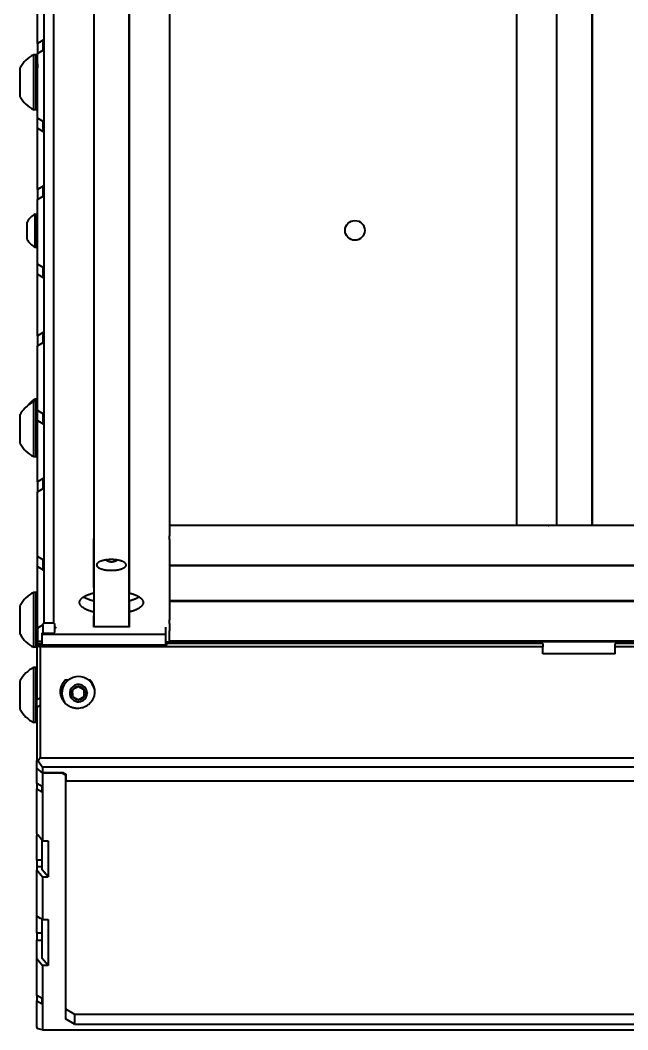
# Model space of a CAD drawing. Header units: millimetres. Extents: x 15 to 415, y 5 to 292.
# Drawn here: x 94.27 to 107.41, y 69.4 to 91.23 of the extents above; entities that cross this region are included whole.
import ezdxf

# ---------------------------------------------------------------- set-up
doc = ezdxf.new("R2010")
doc.units = ezdxf.units.MM
doc.layers.add('Geometries', color=7, linetype='Continuous')

msp = doc.modelspace()

# ---------------------------------------------------------------- linework, layer by layer
at = {"layer": 'Geometries', "linetype": 'Continuous', "lineweight": 40}
for p, q in [((95.8632, 102.3965), (95.8632, 85.3232)), ((95.8692, 78.112), (95.8692, 102.3965)), ((96.6321, 78.112), (96.6321, 102.3965)), ((96.6382, 78.841), (96.6382, 102.3965)), ((95.0007, 81.7708), (95.0007, 101.4358)), ((105.0007, 101.2898), (105.0007, 80.3021)), ((105.8632, 101.2898), (105.8632, 80.3021)), ((105.8692, 101.2898), (105.8692, 80.3021)), ((106.6321, 101.2898), (106.6321, 80.3021)), ((106.6382, 101.2898), (106.6382, 80.3021)), ((94.7848, 99.4312), (94.7848, 78.1867)), ((97.5007, 98.4682), (97.5007, 80.3013)), ((94.6473, 90.725), (94.6473, 92.0552)), ((94.7723, 90.7972), (94.6473, 90.725)), ((94.6473, 90.725), (94.6473, 90.5085)), ((94.7723, 90.755), (94.7723, 90.7972)), ((94.7723, 90.5807), (94.7723, 90.755)), ((94.7723, 90.755), (94.7723, 90.755)), ((94.6171, 90.4791), (94.5655, 90.4791)), ((94.5655, 89.2916), (94.5655, 90.4791)), ((94.6171, 90.1979), (94.6171, 90.4791)), ((94.6473, 90.5085), (94.7723, 90.5807)), ((94.6473, 90.4447), (94.6473, 90.5085)), ((94.6473, 90.2823), (94.6473, 90.4447)), ((94.2733, 89.5729), (94.2733, 90.1979)), ((94.6473, 90.1979), (94.6171, 90.1979)), ((94.6171, 89.5729), (94.6171, 90.1979)), ((94.6473, 90.2823), (94.6473, 90.1979)), ((94.6473, 90.2823), (94.6473, 90.2823)), ((94.6473, 89.5729), (94.6473, 90.1979)), ((94.6473, 89.5729), (94.6171, 89.5729)), ((94.6171, 89.2916), (94.6171, 89.5729)), ((94.6473, 89.1108), (94.6473, 89.5729)), ((94.6171, 89.2916), (94.5655, 89.2916)), ((94.7723, 89.0386), (94.6473, 89.1108)), ((94.6473, 88.8942), (94.6473, 89.1108)), ((94.6473, 87.594), (94.6473, 88.8942)), ((94.6473, 88.8942), (94.7723, 88.822)), ((94.7723, 88.822), (94.7723, 89.0386)), ((94.7723, 87.6362), (94.6473, 87.564)), ((94.6473, 87.564), (94.6473, 87.594)), ((94.6473, 87.594), (94.6473, 87.594)), ((94.6473, 87.564), (94.6473, 87.3475)), ((94.7723, 87.594), (94.7723, 87.6362)), ((94.7723, 87.4991), (94.7723, 87.594)), ((94.7723, 87.594), (94.7723, 87.594)), ((94.6473, 87.3475), (94.7723, 87.4197)), ((94.6473, 87.1213), (94.6473, 87.3475)), ((94.7723, 87.4197), (94.7723, 87.4991)), ((94.6473, 86.8635), (94.6473, 87.1213)), ((94.6473, 87.1213), (94.6473, 87.1213)), ((94.5978, 86.3198), (94.5978, 87.0323)), ((94.5978, 87.0323), (94.6287, 87.0323)), ((94.6287, 86.8635), (94.6287, 87.0323)), ((94.4225, 86.4885), (94.4225, 86.8635)), ((94.6287, 86.8635), (94.6473, 86.8635)), ((94.6287, 86.4885), (94.6287, 86.8635)), ((94.6473, 86.6828), (94.6473, 86.8635)), ((94.6473, 86.5676), (94.6473, 86.6828)), ((94.6287, 86.4885), (94.6473, 86.4885)), ((94.6287, 86.3198), (94.6287, 86.4885)), ((94.6473, 86.4885), (94.6473, 86.5676)), ((94.6473, 85.9498), (94.6473, 86.4885)), ((94.5978, 86.3198), (94.6287, 86.3198)), ((94.7723, 85.8776), (94.6473, 85.9498)), ((94.6473, 85.7332), (94.6473, 85.9498)), ((94.7723, 85.661), (94.7723, 85.8776)), ((94.6473, 84.8766), (94.6473, 85.7332)), ((94.6473, 85.7332), (94.7723, 85.661)), ((95.8632, 85.3232), (95.8632, 84.9134)), ((94.6473, 84.403), (94.6473, 84.8766)), ((94.6473, 84.8766), (94.6473, 84.8766)), ((95.8632, 84.9134), (95.8632, 80.0165)), ((94.7723, 84.4752), (94.6473, 84.403)), ((94.6473, 84.403), (94.6473, 84.1865)), ((94.7723, 84.2587), (94.7723, 84.4752)), ((94.6473, 84.1865), (94.7723, 84.2587)), ((94.6473, 83.4033), (94.6473, 84.1865)), ((94.6473, 83.4031), (94.6473, 83.4033)), ((94.6473, 82.8635), (94.6473, 83.4031)), ((94.5978, 82.9791), (94.5655, 82.9791)), ((94.5655, 81.7916), (94.5655, 82.9791)), ((94.6287, 83.0323), (94.5978, 83.0323)), ((94.5978, 82.9791), (94.5978, 83.0323)), ((94.6171, 82.9791), (94.5978, 82.9791)), ((94.6171, 82.6979), (94.6171, 82.9791)), ((94.6287, 82.8635), (94.6287, 83.0323)), ((94.6473, 82.8635), (94.6287, 82.8635)), ((94.6287, 82.6979), (94.6287, 82.8635)), ((94.6473, 82.7888), (94.6473, 82.8635)), ((94.7723, 82.7166), (94.6473, 82.7888)), ((94.6473, 82.6979), (94.6473, 82.7888)), ((94.2733, 82.0729), (94.2733, 82.6979)), ((94.6287, 82.6979), (94.6171, 82.6979)), ((94.6171, 82.0729), (94.6171, 82.6979)), ((94.6473, 82.6979), (94.6287, 82.6979)), ((94.6473, 82.5722), (94.6473, 82.6979)), ((94.6473, 82.0729), (94.6473, 82.5722)), ((94.6473, 82.5722), (94.7723, 82.5)), ((94.7723, 82.5), (94.7723, 82.7166)), ((94.6171, 82.0729), (94.6473, 82.0729)), ((94.6171, 81.7916), (94.6171, 82.0729)), ((94.6473, 81.4345), (94.6473, 82.0729)), ((94.5655, 81.7916), (94.6171, 81.7916)), ((95.0006, 81.7708), (95.0007, 81.7708)), ((95.0007, 81.4569), (95.0007, 81.7708)), ((94.6473, 81.4344), (94.6473, 81.4345)), ((94.6473, 81.272), (94.6473, 81.4344)), ((94.6473, 81.4344), (94.6473, 81.4344)), ((95.0007, 81.4569), (95.0006, 81.4569)), ((95.0007, 81.1748), (95.0007, 81.4569)), ((94.7723, 81.3142), (94.6473, 81.242)), ((94.6473, 81.242), (94.6473, 81.272)), ((94.6473, 81.272), (94.6473, 81.272)), ((94.6473, 81.272), (94.6473, 81.272)), ((94.6473, 81.272), (94.6473, 81.272)), ((94.6473, 81.242), (94.6473, 81.0255)), ((94.7723, 81.2735), (94.7723, 81.3142)), ((94.7723, 81.2735), (94.7723, 81.272)), ((94.7723, 81.0977), (94.7723, 81.272)), ((94.7723, 81.272), (94.7723, 81.272)), ((94.7723, 81.272), (94.7723, 81.272)), ((94.6473, 81.0255), (94.7723, 81.0977)), ((94.6473, 80.9617), (94.6473, 81.0255)), ((95.0006, 81.1748), (95.0007, 81.1748)), ((95.0007, 78.1867), (95.0007, 81.1748)), ((94.6473, 79.6278), (94.6473, 80.9617)), ((94.6473, 80.9617), (94.6473, 80.9617)), ((105.6828, 80.3013), (97.5007, 80.3013)), ((97.5007, 80.3013), (97.5007, 80.0763)), ((105.8632, 80.3021), (105.0007, 80.3021)), ((105.6828, 80.3013), (105.6994, 80.3013)), ((105.7927, 80.3013), (105.6828, 80.3013)), ((106.8019, 80.3013), (105.6994, 80.3013)), ((105.806, 80.3013), (105.7927, 80.3013)), ((105.8139, 80.3013), (105.806, 80.3013)), ((105.8498, 80.3013), (105.8139, 80.3013)), ((105.8629, 80.3013), (105.8498, 80.3013)), ((105.8745, 80.3013), (105.8629, 80.3013)), ((105.8692, 80.3021), (105.8632, 80.3021)), ((106.6321, 80.3021), (105.8692, 80.3021)), ((105.8814, 80.3013), (105.8745, 80.3013)), ((105.9051, 80.3013), (105.8814, 80.3013)), ((105.9799, 80.3013), (105.9051, 80.3013)), ((106.0056, 80.3013), (105.9799, 80.3013)), ((106.0852, 80.3013), (106.0056, 80.3013)), ((106.195, 80.3013), (106.0852, 80.3013)), ((106.2786, 80.3013), (106.195, 80.3013)), ((106.4161, 80.3013), (106.2786, 80.3013)), ((106.5469, 80.3013), (106.4161, 80.3013)), ((106.6269, 80.3013), (106.5469, 80.3013)), ((106.6385, 80.3013), (106.6269, 80.3013)), ((106.6382, 80.3021), (106.6321, 80.3021)), ((107.5007, 80.3021), (106.6382, 80.3021)), ((106.6486, 80.3013), (106.6385, 80.3013)), ((106.6513, 80.3013), (106.6486, 80.3013)), ((106.7086, 80.3013), (106.6513, 80.3013)), ((106.7291, 80.3013), (106.7086, 80.3013)), ((106.743, 80.3013), (106.7291, 80.3013)), ((106.7674, 80.3013), (106.743, 80.3013)), ((106.8186, 80.3013), (106.7674, 80.3013)), ((106.8186, 80.3013), (106.8019, 80.3013)), ((128.1828, 80.3013), (106.8186, 80.3013)), ((95.8632, 78.957), (95.8632, 80.0165)), ((97.5007, 79.9985), (97.5007, 80.0763)), ((97.5007, 79.9985), (97.5007, 79.8386)), ((97.5007, 79.8386), (97.5007, 79.4388)), ((94.7723, 79.5556), (94.6473, 79.6278)), ((94.6473, 79.4112), (94.6473, 79.6278)), ((94.7723, 79.339), (94.7723, 79.5556)), ((94.6473, 78.5729), (94.6473, 79.4112)), ((94.6473, 79.4112), (94.7723, 79.339)), ((97.5007, 79.4388), (137.5007, 79.4388)), ((97.5007, 79.4388), (97.5007, 79.4327)), ((137.5007, 79.4327), (97.5007, 79.4327)), ((97.5007, 79.4327), (97.5007, 79.3638)), ((97.5007, 79.3638), (97.5007, 79.2249)), ((97.5007, 79.2249), (97.5007, 78.6698)), ((94.6171, 78.8541), (94.5655, 78.8541)), ((94.5655, 77.6666), (94.5655, 78.8541)), ((94.6171, 78.5729), (94.6171, 78.8541)), ((95.8632, 78.957), (95.8632, 78.8441)), ((95.8632, 78.667), (95.8632, 78.4276)), ((96.6382, 78.4307), (96.6382, 78.6702)), ((137.5007, 78.6698), (97.5007, 78.6698)), ((97.5007, 78.6698), (97.5007, 78.6638)), ((97.5007, 78.6638), (137.5007, 78.6638)), ((97.5007, 78.6638), (97.5007, 78.264)), ((94.2733, 77.9479), (94.2733, 78.5729)), ((94.6171, 77.9479), (94.6171, 78.5729)), ((94.6473, 78.5729), (94.6171, 78.5729)), ((94.6473, 78.081), (94.6473, 78.5729)), ((95.8632, 78.4276), (95.8632, 78.3451)), ((96.6382, 78.112), (96.6382, 78.4307)), ((94.7848, 78.1867), (94.7539, 78.1426)), ((95.0007, 78.1867), (94.7848, 78.1867)), ((95.0007, 78.1789), (95.0007, 78.1867)), ((95.0223, 78.0806), (95.0223, 78.1789)), ((95.8632, 78.112), (95.8632, 78.3451)), ((97.5007, 78.1794), (97.5007, 78.264)), ((97.5007, 78.1794), (97.5007, 78.0263)), ((94.6473, 77.9479), (94.6171, 77.9479)), ((94.6171, 77.6666), (94.6171, 77.9479)), ((94.7539, 78.1426), (94.6473, 78.081)), ((94.6473, 78.081), (94.6473, 77.9479)), ((94.6473, 77.9479), (94.6473, 77.8007)), ((94.7443, 77.9715), (94.7443, 77.9411)), ((94.7443, 77.9715), (94.7723, 77.9715)), ((97.4236, 77.9411), (94.7443, 77.9411)), ((94.7443, 77.9411), (94.7443, 77.8007)), ((94.7539, 78.1426), (94.7723, 78.1426)), ((94.7723, 77.9715), (94.7723, 78.1426)), ((94.7723, 77.9715), (95.0111, 77.9715)), ((95.0111, 77.9715), (95.0111, 77.9894)), ((95.0475, 78.1019), (95.0223, 78.0806)), ((95.0223, 77.9894), (95.0223, 78.0806)), ((95.8632, 78.1019), (95.8632, 78.112)), ((95.8671, 78.112), (95.8632, 78.112)), ((95.8692, 78.112), (95.8671, 78.112)), ((96.6321, 78.112), (95.8692, 78.112)), ((96.6382, 78.112), (96.6321, 78.112)), ((96.6382, 78.1019), (96.6382, 78.112)), ((97.4236, 77.9411), (97.4236, 78.1019)), ((97.4236, 77.7874), (97.4236, 77.9411)), ((97.5007, 77.8013), (97.5007, 78.0263)), ((94.6473, 77.7427), (94.6318, 77.7427)), ((94.6318, 77.7107), (94.6318, 77.7427)), ((94.6473, 77.8007), (94.7443, 77.8007)), ((94.6473, 77.7427), (94.6473, 77.8007)), ((94.7443, 77.7427), (94.6473, 77.7427)), ((94.7443, 77.8007), (94.7443, 77.7427)), ((94.7443, 77.7427), (94.7443, 77.7107)), ((97.4236, 77.7874), (97.5007, 77.7874)), ((97.4236, 77.7096), (97.4236, 77.7874)), ((97.4444, 77.7096), (97.4444, 77.7501)), ((105.5694, 77.7501), (97.4444, 77.7501)), ((100.5154, 77.8013), (97.5007, 77.8013)), ((97.5007, 77.8013), (97.5007, 77.7874)), ((97.5007, 77.7874), (97.6456, 77.7874)), ((97.6458, 77.7874), (97.6456, 77.7874)), ((100.5154, 77.7874), (97.6458, 77.7874)), ((100.6279, 77.8013), (100.5154, 77.8013)), ((100.5154, 77.7874), (100.5154, 77.8013)), ((100.5154, 77.7874), (100.6279, 77.7874)), ((101.9029, 77.8013), (100.6279, 77.8013)), ((100.6279, 77.8013), (100.6279, 77.7874)), ((100.6279, 77.7874), (101.9029, 77.7874)), ((102.0154, 77.8013), (101.9029, 77.8013)), ((101.9029, 77.7874), (101.9029, 77.8013)), ((101.9029, 77.7874), (102.0154, 77.7874)), ((137.5007, 77.8013), (102.0154, 77.8013)), ((102.0154, 77.8013), (102.0154, 77.7874)), ((109.8944, 77.7874), (102.0154, 77.7874)), ((105.5694, 77.7501), (105.5694, 77.6783)), ((113.1193, 77.7501), (107.1319, 77.7501)), ((107.1319, 77.6783), (107.1319, 77.7501)), ((94.6171, 77.6666), (94.5655, 77.6666)), ((94.7443, 77.7107), (94.6318, 77.7107)), ((94.6318, 77.7107), (94.6318, 77.6967)), ((97.4236, 77.7096), (94.6318, 77.7096)), ((94.6318, 77.6967), (94.6318, 77.7096)), ((94.6318, 77.6967), (94.6318, 76.9479)), ((94.6318, 77.6967), (94.7069, 77.6783)), ((94.7069, 77.6783), (94.7069, 76.565)), ((105.5694, 77.6783), (94.7069, 77.6783)), ((97.4444, 77.7096), (97.4236, 77.7096)), ((105.5694, 77.5237), (105.5694, 77.6783)), ((105.5694, 77.5233), (105.5694, 77.5237)), ((107.1319, 77.5237), (105.5694, 77.5237)), ((107.1319, 77.5233), (105.5694, 77.5233)), ((107.1319, 77.5237), (107.1319, 77.6783)), ((113.1069, 77.6783), (107.1319, 77.6783)), ((107.1319, 77.5233), (107.1319, 77.5237)), ((94.6171, 77.2291), (94.5655, 77.2291)), ((94.5655, 76.0416), (94.5655, 77.2291)), ((94.6171, 76.9479), (94.6171, 77.2291)), ((94.2733, 76.3229), (94.2733, 76.9479)), ((94.6318, 76.9479), (94.6171, 76.9479)), ((94.6171, 76.3229), (94.6171, 76.9479)), ((94.6318, 76.9479), (94.6318, 76.5274)), ((95.3094, 76.9543), (95.2446, 76.9543)), ((95.7819, 76.9543), (95.7543, 76.9543)), ((95.5319, 76.8204), (95.4069, 76.7482)), ((95.4069, 76.7482), (95.4069, 76.7126)), ((95.4069, 76.676), (95.4069, 76.7126)), ((95.4069, 76.676), (95.4069, 76.6039)), ((95.5319, 76.8204), (95.6557, 76.7489)), ((95.6569, 76.7482), (95.6557, 76.7489)), ((95.6569, 76.7482), (95.6569, 76.7471)), ((95.6569, 76.676), (95.6569, 76.7471)), ((95.6569, 76.676), (95.6569, 76.6593)), ((95.6569, 76.6039), (95.6569, 76.6593)), ((95.7192, 76.6842), (95.7194, 76.676)), ((95.7194, 76.6759), (95.7194, 76.676)), ((94.7069, 76.565), (94.6318, 76.5274)), ((94.6318, 76.3862), (94.6318, 76.5274)), ((94.6552, 76.3862), (94.7069, 76.4121)), ((94.7069, 76.565), (94.7069, 76.4121)), ((94.7069, 76.4121), (94.7069, 75.2774)), ((95.4069, 76.6039), (95.5319, 76.5317)), ((95.5264, 76.4886), (95.5319, 76.4885)), ((95.5319, 76.5317), (95.6569, 76.6039)), ((95.8614, 76.5752), (95.8632, 76.5795)), ((94.6318, 76.3229), (94.6171, 76.3229)), ((94.6171, 76.0416), (94.6171, 76.3229)), ((94.6318, 76.3795), (94.6318, 76.3862)), ((94.6318, 76.3862), (94.6552, 76.3862)), ((94.6318, 76.3795), (94.6418, 76.3795)), ((94.6318, 76.3745), (94.6318, 76.3795)), ((94.6318, 76.3745), (94.6418, 76.3795)), ((94.6318, 76.3745), (94.6318, 76.3229)), ((94.6318, 76.3229), (94.6318, 76.0598)), ((94.6418, 76.3795), (94.6552, 76.3862)), ((94.6171, 76.0416), (94.5655, 76.0416)), ((94.6318, 76.0598), (94.6318, 75.2176)), ((94.6318, 76.0598), (94.6318, 76.0598)), ((94.6318, 75.2176), (94.6592, 75.2109)), ((94.6318, 75.1026), (94.6318, 75.2176)), ((94.6318, 75.0563), (94.6318, 75.1026)), ((94.6318, 75.1026), (94.6318, 75.1026)), ((94.7069, 75.2774), (94.6592, 75.2109)), ((94.6592, 75.2109), (94.7568, 75.0749)), ((94.7069, 75.2774), (108.8552, 75.2774)), ((94.6318, 75.0484), (94.6318, 75.0563)), ((94.7568, 74.9542), (94.6318, 75.0563)), ((94.6318, 75.0484), (94.7568, 74.946)), ((94.6318, 74.9402), (94.6318, 75.0484)), ((94.6318, 74.7248), (94.6318, 74.9402)), ((94.6318, 74.9402), (94.6318, 74.9402)), ((108.939, 75.0749), (94.7568, 75.0749)), ((94.7568, 75.0749), (94.7568, 74.9542)), ((95.188, 74.9542), (94.7568, 74.9542)), ((94.7568, 74.946), (94.7568, 73.4817)), ((95.188, 74.946), (94.7568, 74.946)), ((95.188, 74.946), (95.188, 74.9542)), ((95.2069, 74.9542), (95.188, 74.9542)), ((95.188, 74.946), (95.2505, 74.9102)), ((95.2069, 74.9542), (95.2505, 74.9291)), ((95.2505, 74.9291), (95.2505, 74.9102)), ((95.2505, 74.9291), (95.2694, 74.9183)), ((95.2505, 74.9102), (95.2505, 69.848)), ((95.2694, 74.7745), (95.2694, 74.9183)), ((94.7505, 74.6592), (94.6318, 74.7248)), ((94.6318, 74.7248), (94.6318, 74.6085)), ((109.241, 74.7745), (95.2694, 74.7745)), ((94.6318, 73.6343), (94.6318, 74.6085)), ((94.6318, 74.6085), (94.7505, 74.5429)), ((94.7505, 74.5429), (94.7505, 74.6592)), ((94.6589, 73.6013), (94.6318, 73.6343)), ((94.6318, 73.6343), (94.6318, 73.6013)), ((94.6318, 73.6013), (94.6589, 73.6013)), ((94.6318, 73.0604), (94.6318, 73.6013)), ((94.7505, 73.4894), (94.6589, 73.6013)), ((94.7568, 73.4817), (94.7505, 73.4894)), ((94.7505, 73.0604), (94.7505, 73.4894)), ((94.7568, 73.4817), (94.8755, 73.4817)), ((94.8755, 73.4817), (94.8755, 72.7052)), ((94.7505, 73.0604), (94.6318, 73.0604)), ((94.6318, 73.0604), (94.6318, 72.9248)), ((94.6318, 72.9248), (94.7505, 72.9248)), ((94.6318, 72.9248), (94.6318, 72.9248)), ((94.6318, 72.9248), (94.6318, 72.8578)), ((94.7505, 72.9248), (94.7505, 73.0604)), ((94.7505, 72.8578), (94.7505, 72.9248)), ((94.6318, 72.8578), (94.7568, 72.7052)), ((94.6318, 71.9676), (94.6318, 72.8578)), ((94.8755, 72.7052), (94.7505, 72.8578)), ((94.7568, 72.7052), (94.7568, 71.7824)), ((94.7568, 72.7052), (94.8755, 72.7052)), ((94.6318, 71.8515), (94.6318, 71.9676)), ((94.6318, 71.9676), (94.6318, 71.9676)), ((94.7156, 71.8052), (94.6318, 71.8515)), ((94.6318, 71.4933), (94.6318, 71.8515)), ((94.7505, 71.7859), (94.7156, 71.8052)), ((94.7156, 71.8052), (94.7156, 71.8052)), ((94.7568, 71.7824), (94.7505, 71.7859)), ((94.7505, 71.4933), (94.7505, 71.7859)), ((94.7568, 71.7824), (94.8755, 71.7824)), ((94.8755, 71.7824), (94.8755, 70.7884)), ((94.6318, 71.4933), (94.7505, 71.4933)), ((94.6318, 71.4933), (94.6318, 71.3309)), ((94.7505, 71.3309), (94.7505, 71.4933)), ((94.6318, 71.3309), (94.7505, 71.3309)), ((94.6318, 70.941), (94.6318, 71.3309)), ((94.7505, 70.941), (94.7505, 71.3309)), ((94.6318, 70.1398), (94.6318, 70.941)), ((94.6318, 70.941), (94.7568, 70.7884)), ((94.8755, 70.7884), (94.7505, 70.941)), ((94.7568, 70.7884), (94.7568, 69.3956)), ((94.8755, 70.7884), (94.7568, 70.7884)), ((94.7505, 70.0744), (94.6318, 70.1398)), ((94.6318, 70.1398), (94.6318, 70.0211)), ((94.6318, 69.4561), (94.6318, 70.0211)), ((94.6318, 70.0211), (94.7505, 69.9557)), ((94.7505, 69.9557), (94.7505, 70.0744)), ((95.2505, 69.848), (95.2505, 69.6301)), ((95.2505, 69.848), (95.4487, 69.7343)), ((95.4487, 69.7343), (110.0005, 69.7343)), ((95.4487, 69.7343), (95.4487, 69.5164)), ((94.6578, 69.4199), (94.6318, 69.4561)), ((95.4487, 69.5164), (95.2505, 69.6301)), ((95.4487, 69.5164), (109.21, 69.5164)), ((94.7568, 69.3956), (94.6578, 69.4199)), ((94.7568, 69.3956), (109.3334, 69.3956))]:
    msp.add_line(p, q, dxfattribs=at)
at = {"layer": 'Geometries', "linetype": 'Continuous', "lineweight": 40, "flags": 128}
for points in [[(96.124, 79.5547), (96.1153, 79.5534), (96.1037, 79.5514), (96.0923, 79.5492), (96.081, 79.5469), (96.07, 79.5444), (96.0591, 79.5417), (96.0486, 79.5388), (96.0384, 79.5358), (96.0285, 79.5326), (96.019, 79.5293), (96.0104, 79.5261), (96.0023, 79.5227), (95.9944, 79.5193), (95.987, 79.5157), (95.98, 79.5121), (95.9734, 79.5084), (95.9675, 79.5048), (95.9621, 79.5011), (95.957, 79.4975), (95.9523, 79.4937), (95.948, 79.49), (95.9439, 79.486), (95.9402, 79.4819), (95.9369, 79.4779), (95.9341, 79.4739), (95.9317, 79.4698), (95.9297, 79.4658), (95.9279, 79.4611), (95.9266, 79.4564), (95.9259, 79.4518), (95.9256, 79.4473)], [(96.2258, 79.5631), (96.2231, 79.563), (96.2122, 79.5627), (96.2013, 79.5622), (96.1903, 79.5616), (96.1793, 79.5608), (96.1688, 79.56), (96.1583, 79.559), (96.1479, 79.5578), (96.1374, 79.5566), (96.127, 79.5551), (96.124, 79.5547)], [(96.124, 79.5547), (96.1307, 79.5506), (96.1399, 79.5455), (96.1493, 79.5408), (96.159, 79.5364), (96.1672, 79.533), (96.1755, 79.53), (96.1841, 79.5272), (96.1927, 79.5248), (96.2015, 79.5227), (96.2114, 79.5207), (96.2215, 79.5192), (96.2316, 79.5182), (96.2395, 79.5177), (96.2473, 79.5175), (96.2552, 79.5176), (96.2631, 79.518), (96.2703, 79.5185)], [(96.3723, 79.5535), (96.3617, 79.5551), (96.3507, 79.5566), (96.3396, 79.558), (96.3285, 79.5592), (96.3174, 79.5602), (96.3063, 79.5611), (96.2953, 79.5618), (96.2849, 79.5623), (96.2746, 79.5628), (96.2645, 79.5631), (96.2544, 79.5632), (96.2444, 79.5633), (96.2338, 79.5632), (96.2258, 79.5631)], [(96.2703, 79.5185), (96.2732, 79.5188), (96.2833, 79.5202), (96.2932, 79.522), (96.3033, 79.5242), (96.3132, 79.5269), (96.3229, 79.5301), (96.3321, 79.5335), (96.3412, 79.5372), (96.35, 79.5413), (96.3586, 79.5457), (96.3672, 79.5504), (96.3723, 79.5535)], [(96.5631, 79.4473), (96.563, 79.4511), (96.5624, 79.455), (96.5615, 79.459), (96.5602, 79.4629), (96.5585, 79.467), (96.5564, 79.471), (96.554, 79.4748), (96.5513, 79.4786), (96.5482, 79.4824), (96.5447, 79.4862), (96.5407, 79.49), (96.5362, 79.494), (96.5312, 79.4979), (96.5257, 79.5018), (96.5198, 79.5057), (96.5135, 79.5094), (96.5068, 79.5131), (96.5001, 79.5165), (96.493, 79.5199), (96.4856, 79.5231), (96.4778, 79.5263), (96.4698, 79.5293), (96.4602, 79.5326), (96.4504, 79.5358), (96.4401, 79.5388), (96.4296, 79.5417), (96.4188, 79.5444), (96.4077, 79.5469), (96.3965, 79.5492), (96.385, 79.5514), (96.3734, 79.5534), (96.3723, 79.5535)], [(95.9256, 79.4473), (95.9258, 79.4434), (95.9263, 79.4395), (95.9273, 79.4356), (95.9285, 79.4316), (95.9302, 79.4276), (95.9323, 79.4236), (95.9347, 79.4198), (95.9375, 79.416), (95.9406, 79.4122), (95.9441, 79.4084), (95.948, 79.4046), (95.9526, 79.4006), (95.9576, 79.3966), (95.963, 79.3927), (95.9689, 79.3889), (95.9752, 79.3851), (95.982, 79.3814), (95.9887, 79.378), (95.9958, 79.3747), (96.0032, 79.3714), (96.0109, 79.3683), (96.019, 79.3652), (96.0285, 79.3619), (96.0384, 79.3587), (96.0486, 79.3557), (96.0591, 79.3529), (96.07, 79.3502), (96.081, 79.3477), (96.0923, 79.3453), (96.1037, 79.3432), (96.1153, 79.3412), (96.127, 79.3394), (96.1381, 79.3379), (96.1491, 79.3366), (96.1602, 79.3354), (96.1713, 79.3343), (96.1824, 79.3335), (96.1935, 79.3327), (96.2038, 79.3322), (96.2141, 79.3318), (96.2243, 79.3315), (96.2344, 79.3313), (96.2345, 79.3313)], [(96.2345, 79.3313), (96.2444, 79.3313), (96.255, 79.3313), (96.2655, 79.3315)], [(96.2655, 79.3315), (96.2657, 79.3315), (96.2765, 79.3319), (96.2874, 79.3323), (96.2984, 79.3329), (96.3095, 79.3337), (96.3199, 79.3346), (96.3304, 79.3356), (96.3409, 79.3367), (96.3513, 79.338), (96.3617, 79.3394), (96.3734, 79.3412), (96.385, 79.3432), (96.3965, 79.3453), (96.4077, 79.3477), (96.4188, 79.3502), (96.4296, 79.3529), (96.4401, 79.3557), (96.4504, 79.3587), (96.4602, 79.3619), (96.4698, 79.3652), (96.4783, 79.3685), (96.4865, 79.3718), (96.4943, 79.3753), (96.5017, 79.3788), (96.5088, 79.3825), (96.5154, 79.3862), (96.5212, 79.3898), (96.5267, 79.3934), (96.5318, 79.3971), (96.5365, 79.4008), (96.5407, 79.4046), (96.5449, 79.4086), (96.5486, 79.4126), (96.5518, 79.4167), (96.5546, 79.4207), (96.557, 79.4247), (96.559, 79.4287), (96.5609, 79.4335), (96.5621, 79.4381), (96.5629, 79.4427), (96.5631, 79.4473)], [(95.6407, 78.7556), (95.6476, 78.7601), (95.6574, 78.7661), (95.6677, 78.7721), (95.6784, 78.7779), (95.6896, 78.7836), (95.7009, 78.7891), (95.7126, 78.7945), (95.7247, 78.7997), (95.7372, 78.8048), (95.7502, 78.8098), (95.7635, 78.8147), (95.7771, 78.8194), (95.7911, 78.824), (95.8053, 78.8284), (95.8194, 78.8325), (95.8338, 78.8366), (95.8484, 78.8404), (95.8632, 78.8441)], [(96.6382, 78.841), (96.6527, 78.8372), (96.667, 78.8332), (96.6811, 78.8291), (96.6949, 78.8248), (96.7086, 78.8204), (96.7217, 78.8159), (96.7345, 78.8113), (96.7471, 78.8065), (96.7593, 78.8016), (96.7715, 78.7965), (96.7833, 78.7912), (96.7947, 78.7858), (96.8057, 78.7803), (96.8164, 78.7747), (96.8264, 78.769), (96.8361, 78.7633), (96.8453, 78.7574), (96.8481, 78.7556)], [(95.5569, 78.6358), (95.5571, 78.6425), (95.5579, 78.6491), (95.5591, 78.6558), (95.5608, 78.6626), (95.5631, 78.6693), (95.5658, 78.6759), (95.569, 78.6826), (95.5727, 78.6892), (95.5769, 78.6958), (95.5817, 78.7025), (95.5871, 78.7092), (95.5929, 78.7158), (95.5993, 78.7224), (95.6062, 78.729), (95.6135, 78.7353), (95.6213, 78.7416), (95.6295, 78.7478), (95.6383, 78.7539), (95.6407, 78.7556)], [(95.8632, 78.4276), (95.8481, 78.4314), (95.8333, 78.4353), (95.8186, 78.4394), (95.8042, 78.4436), (95.7901, 78.448), (95.7764, 78.4525), (95.763, 78.4572), (95.7499, 78.462), (95.7372, 78.4669), (95.7245, 78.4721), (95.7122, 78.4774), (95.7003, 78.4829), (95.6888, 78.4885), (95.6777, 78.4942), (95.6672, 78.4999), (95.6571, 78.5058), (95.6475, 78.5117), (95.6383, 78.5177), (95.6294, 78.524), (95.621, 78.5303), (95.6131, 78.5367), (95.6057, 78.5432), (95.5989, 78.5497), (95.5926, 78.5562), (95.5869, 78.5627), (95.5816, 78.5693), (95.5769, 78.5759), (95.5726, 78.5826), (95.5688, 78.5893), (95.5656, 78.5961), (95.5629, 78.6028), (95.5607, 78.6096), (95.559, 78.6162), (95.5578, 78.6228), (95.5571, 78.6293), (95.5569, 78.6358)], [(95.8632, 78.667), (95.8494, 78.6705), (95.8358, 78.674), (95.8224, 78.6777), (95.8092, 78.6816), (95.7962, 78.6855), (95.7837, 78.6895), (95.7714, 78.6937), (95.7594, 78.6979), (95.7476, 78.7023), (95.7358, 78.7069), (95.7244, 78.7116), (95.7133, 78.7164), (95.7024, 78.7213), (95.692, 78.7263), (95.6818, 78.7314), (95.672, 78.7366), (95.6626, 78.7419), (95.6536, 78.7473), (95.645, 78.7527), (95.6407, 78.7556)], [(96.8481, 78.7556), (96.8451, 78.7536), (96.8357, 78.7476), (96.8259, 78.7418), (96.8156, 78.736), (96.805, 78.7304), (96.7941, 78.725), (96.7829, 78.7197), (96.7713, 78.7145), (96.7593, 78.7095), (96.7469, 78.7045), (96.7341, 78.6996), (96.721, 78.6949), (96.7076, 78.6904), (96.694, 78.686), (96.6803, 78.6818), (96.6665, 78.6778), (96.6524, 78.6739), (96.6382, 78.6702)], [(96.9319, 78.6358), (96.9316, 78.6293), (96.9309, 78.6228), (96.9298, 78.6163), (96.9281, 78.6097), (96.926, 78.6031), (96.9234, 78.5966), (96.9203, 78.5901), (96.9167, 78.5836), (96.9127, 78.5772), (96.9081, 78.5706), (96.903, 78.5641), (96.8974, 78.5576), (96.8913, 78.5511), (96.8847, 78.5447), (96.8777, 78.5385), (96.8703, 78.5323), (96.8624, 78.5262), (96.854, 78.5202), (96.8451, 78.5141), (96.8357, 78.5082), (96.8259, 78.5023), (96.8156, 78.4966), (96.805, 78.491), (96.7941, 78.4856), (96.7829, 78.4803), (96.7713, 78.4751), (96.7593, 78.4701), (96.7469, 78.4651), (96.7341, 78.4602), (96.721, 78.4555), (96.7076, 78.4509), (96.694, 78.4465), (96.6803, 78.4424), (96.6665, 78.4383), (96.6524, 78.4344), (96.6382, 78.4307)], [(96.8481, 78.7556), (96.854, 78.7515), (96.8625, 78.7454), (96.8706, 78.7391), (96.8781, 78.7329), (96.8852, 78.7265), (96.8917, 78.7201), (96.8977, 78.7138), (96.9032, 78.7074), (96.9082, 78.701), (96.9127, 78.6945), (96.9168, 78.6879), (96.9204, 78.6813), (96.9235, 78.6747), (96.9261, 78.6681), (96.9282, 78.6615), (96.9298, 78.6551), (96.931, 78.6486), (96.9317, 78.6422), (96.9319, 78.6358)], [(95.2446, 76.9543), (95.2369, 76.9466), (95.2294, 76.9387), (95.2221, 76.9304), (95.2149, 76.9218), (95.208, 76.9129), (95.2014, 76.9039), (95.1951, 76.8946), (95.189, 76.8851), (95.1832, 76.8753), (95.1776, 76.865), (95.1723, 76.8545), (95.1673, 76.8438), (95.1627, 76.8328), (95.1584, 76.8216), (95.1546, 76.8105), (95.1511, 76.7991), (95.1481, 76.7876), (95.1454, 76.776), (95.1431, 76.764), (95.1413, 76.752), (95.1398, 76.7398), (95.1389, 76.7276), (95.1383, 76.7154), (95.1382, 76.7068)], [(95.8882, 76.7068), (95.8881, 76.7163), (95.8875, 76.7285), (95.8865, 76.7405), (95.8851, 76.7524), (95.8833, 76.7643), (95.881, 76.776), (95.8783, 76.7878), (95.8752, 76.7995), (95.8717, 76.8111), (95.8677, 76.8224), (95.8634, 76.8336), (95.8589, 76.8443), (95.854, 76.8549), (95.8488, 76.8652), (95.8432, 76.8753), (95.8373, 76.8853), (95.8311, 76.895), (95.8246, 76.9044), (95.8179, 76.9136), (95.811, 76.9224), (95.804, 76.9308), (95.7968, 76.9389), (95.7894, 76.9468), (95.7819, 76.9543)], [(95.1382, 76.7068), (95.1382, 76.7033), (95.1383, 76.701)], [(95.1383, 76.701), (95.1386, 76.6913), (95.1394, 76.6793), (95.1406, 76.6673), (95.1422, 76.6552), (95.1443, 76.6432), (95.1468, 76.6312), (95.1498, 76.6195), (95.1531, 76.6078), (95.1568, 76.5965), (95.1608, 76.5855), (95.1653, 76.5746), (95.17, 76.5639), (95.1752, 76.5532), (95.1807, 76.5428), (95.1865, 76.5327), (95.1926, 76.5228), (95.199, 76.5132), (95.2056, 76.504), (95.2123, 76.4951), (95.2166, 76.4898)], [(95.7192, 76.6842), (95.7192, 76.6844), (95.7191, 76.6855)], [(95.8878, 76.6906), (95.8879, 76.6917), (95.8882, 76.7007)], [(95.8882, 76.7007), (95.8882, 76.704), (95.8882, 76.7068)], [(95.2166, 76.4898), (95.2193, 76.4865), (95.226, 76.4787)], [(95.226, 76.4787), (95.2265, 76.4782), (95.2339, 76.4701), (95.2416, 76.4623), (95.2494, 76.4547), (95.2575, 76.4474), (95.2621, 76.4434)], [(95.2621, 76.4434), (95.2658, 76.4402), (95.2744, 76.4334), (95.2832, 76.4267), (95.2924, 76.4202), (95.3018, 76.4138), (95.3117, 76.4077), (95.322, 76.4017), (95.3325, 76.396), (95.3433, 76.3906), (95.3544, 76.3855), (95.3655, 76.3808), (95.3768, 76.3764), (95.3884, 76.3723), (95.4001, 76.3686), (95.4123, 76.3652), (95.4246, 76.3621), (95.4371, 76.3595), (95.4498, 76.3572), (95.4625, 76.3554), (95.4751, 76.3539), (95.4777, 76.3537)], [(95.5144, 76.4893), (95.515, 76.4893), (95.5223, 76.4888)], [(95.5223, 76.4888), (95.5235, 76.4887), (95.5264, 76.4886)], [(95.5319, 76.4885), (95.5402, 76.4887), (95.5414, 76.4888)], [(95.6085, 76.3638), (95.6143, 76.3653), (95.6263, 76.3686), (95.6383, 76.3724), (95.65, 76.3766), (95.6616, 76.3811), (95.6729, 76.3859), (95.6839, 76.391), (95.6945, 76.3963), (95.7048, 76.4019), (95.7149, 76.4078), (95.7246, 76.4138), (95.7342, 76.4203), (95.7436, 76.4269), (95.7525, 76.4337), (95.7612, 76.4408), (95.7696, 76.4479), (95.7775, 76.4551), (95.7851, 76.4625), (95.7926, 76.4702), (95.8, 76.4782), (95.8073, 76.4867), (95.8144, 76.4955), (95.8212, 76.5045), (95.8279, 76.5139), (95.8342, 76.5235), (95.8402, 76.5332), (95.8459, 76.5432), (95.8513, 76.5534), (95.8564, 76.5639), (95.8613, 76.5748), (95.8614, 76.5752)], [(95.8632, 76.5795), (95.8657, 76.5859), (95.8693, 76.5955)]]:
    msp.add_lwpolyline(points, dxfattribs=at)
at = {"layer": 'Geometries', "linetype": 'Continuous', "lineweight": 40}
msp.add_circle((101.5086, 86.6823), 0.2125, dxfattribs=at)
for centre, radius, start, end in [((94.8556, 89.8854), 0.6608, 116.03725, 151.77734), ((94.8556, 89.8854), 0.6608, 208.22267, 243.96273), ((94.7718, 86.676), 0.3965, 116.03726, 151.77736), ((94.7718, 86.676), 0.3965, 208.22264, 243.96274), ((94.7718, 82.676), 0.3965, 116.03726, 144.46889), ((94.8556, 82.3854), 0.6608, 116.03725, 127.95536), ((94.8556, 82.3854), 0.6608, 127.95536, 151.77734), ((94.8556, 82.3854), 0.6608, 208.22267, 243.96273), ((94.8556, 78.2604), 0.6608, 116.03725, 151.77734), ((94.8556, 78.2604), 0.6608, 208.22267, 243.96273), ((94.8556, 76.6354), 0.6608, 116.03725, 151.77734), ((95.5319, 76.676), 0.3563, 128.638, 213.17089), ((95.5319, 76.676), 0.3562, 51.362, 128.638), ((95.5319, 76.676), 0.1875, 83.41369, 264.65897), ((95.5319, 76.676), 0.1875, 2.89542, 83.41369), ((95.5319, 76.676), 0.3562, 2.34275, 51.362), ((95.5319, 76.676), 0.1443, 150, 210), ((95.5319, 76.676), 0.1443, 90, 150), ((95.5319, 76.676), 0.1443, 30, 90), ((95.5319, 76.676), 0.1875, 272.92007, 359.94612), ((95.5319, 76.676), 0.1443, 330, 30), ((95.5505, 76.707), 0.3377, 340.70835, 357.20796), ((95.5319, 76.676), 0.1443, 210, 270), ((95.5319, 76.676), 0.1443, 270, 330), ((94.8556, 76.6354), 0.6608, 208.22267, 243.96273), ((95.5132, 76.7478), 0.3957, 264.84757, 283.9344)]:
    msp.add_arc(centre, radius, start, end, dxfattribs=at)
for start_param, end_param in [(5.5109673, 6.2634036), (3.1604868, 3.9138107)]:
    msp.add_ellipse((95.5132, 76.6936), major_axis=(-0.375, 0), ratio=0.9961947, start_param=start_param, end_param=end_param, dxfattribs=at)

doc.saveas('drawing.dxf')
